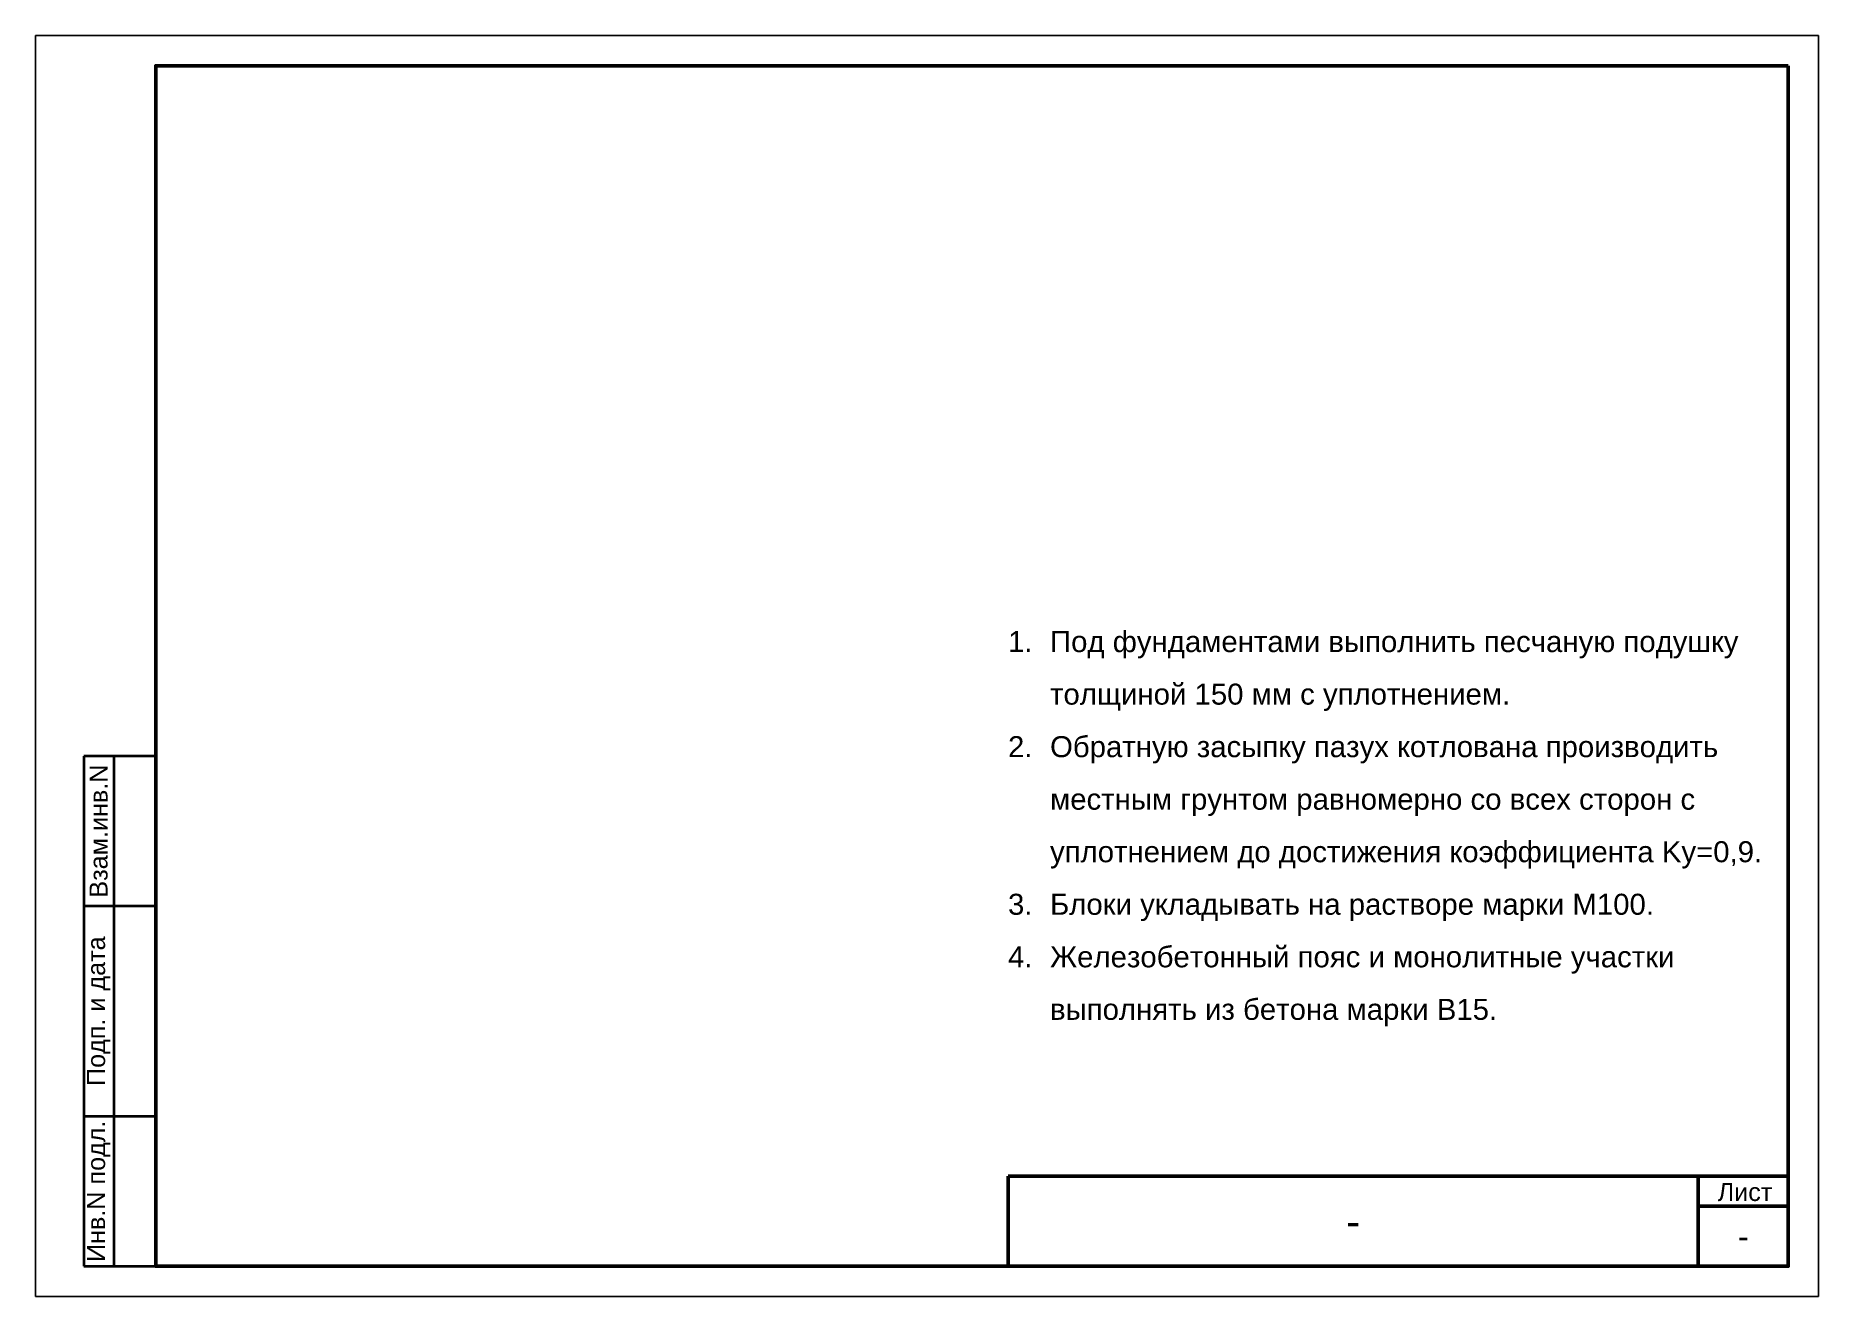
# Paper-space layout 'А4 г' of a CAD drawing. Header units: millimetres. Extents: x 1133 to 1430, y 125 to 335.
import ezdxf
from ezdxf.enums import TextEntityAlignment as Align

# ---------------------------------------------------------------- set-up
doc = ezdxf.new("R2010")
doc.units = ezdxf.units.MM
doc.header["$MEASUREMENT"] = 0
doc.layers.add('01_Непечатаемый', color=7, linetype='Continuous', plot=False)
doc.layers.add('01_Формат', color=7, linetype='Continuous', lineweight=13)
doc.styles.add('Arial', font='arial.ttf')

psp = doc.layouts.new('А4 г')

# ---------------------------------------------------------------- linework, layer by layer
at = {"layer": '01_Непечатаемый'}
psp.add_lwpolyline([(1429.73, 335.25), (1132.73, 335.25), (1132.73, 125.25), (1429.73, 125.25)], close=True, dxfattribs=at)
at = {"layer": '01_Формат', "lineweight": 35}
for p, q in [((1140.73, 215.25), (1140.73, 130.25)), ((1152.73, 215.25), (1140.73, 215.25)), ((1145.73, 215.25), (1145.73, 130.25)), ((1152.73, 190.25), (1140.73, 190.25)), ((1140.73, 155.25), (1152.73, 155.25)), ((1140.73, 130.25), (1152.73, 130.25))]:
    psp.add_line(p, q, dxfattribs=at)
at = {"layer": '01_Формат', "lineweight": 50}
for p, q in [((1424.73, 145.25), (1294.73, 145.25)), ((1294.73, 145.25), (1294.73, 130.25))]:
    psp.add_line(p, q, dxfattribs=at)
psp.add_lwpolyline([(1424.73, 330.25), (1152.73, 330.25), (1152.73, 130.25), (1424.73, 130.25)], close=True, dxfattribs=at)
for points in [[(1409.73, 145.25), (1409.73, 130.25)], [(1409.73, 140.25), (1424.73, 140.25)]]:
    psp.add_lwpolyline(points, dxfattribs=at)

# ---------------------------------------------------------------- texts
at = {"style": 'Arial'}
psp.add_text('-', height=4, dxfattribs=at).set_placement((1417.23, 135.25), align=Align.MIDDLE_CENTER)
at = {"layer": '01_Формат', "lineweight": 35, "style": 'Arial'}
for s, p in [('Взам.инв.N', (1143.23, 202.75)), ('Подп. и дата', (1143.23, 172.75)), ('Инв.N подл.', (1143.23, 142.75))]:
    psp.add_text(s, height=3, rotation=90, dxfattribs=at).set_placement(p, align=Align.MIDDLE)
psp.add_text('Лист', height=3, dxfattribs=at).set_placement((1417.51, 140.23), align=Align.BOTTOM_CENTER)
at = {"layer": '01_Формат', "insert": (1294.73, 170.25), "char_height": 3.5, "width": 130, "attachment_point": 7, "line_spacing_factor": 1.5, "style": 'Arial'}
psp.add_mtext('\\pi-7,l7,t7,10.5;1.^IПод фундаментами выполнить песчаную подушку \\P\\pi0,t10.5;толщиной 150 мм с уплотнением.\\P\\pi-7,t7,10.5;2.^IОбратную засыпку пазух котлована производить \\P\\pi0,t10.5;местным грунтом равномерно со всех сторон с \\Pуплотнением до достижения коэффициента Ky=0,9.\\P\\pi-7,t7,10.5;3.^IБлоки укладывать на растворе марки М100.\\P4.^IЖелезобетонный пояс и монолитные участки \\P\\pi0,t10.5;выполнять из бетона марки В15.', dxfattribs=at)
at = {"layer": '01_Формат', "insert": (1352.23, 137.75), "char_height": 5, "width": 115, "attachment_point": 5, "style": 'Arial'}
psp.add_mtext('{\\C7;-}', dxfattribs=at)

doc.saveas('drawing.dxf')
